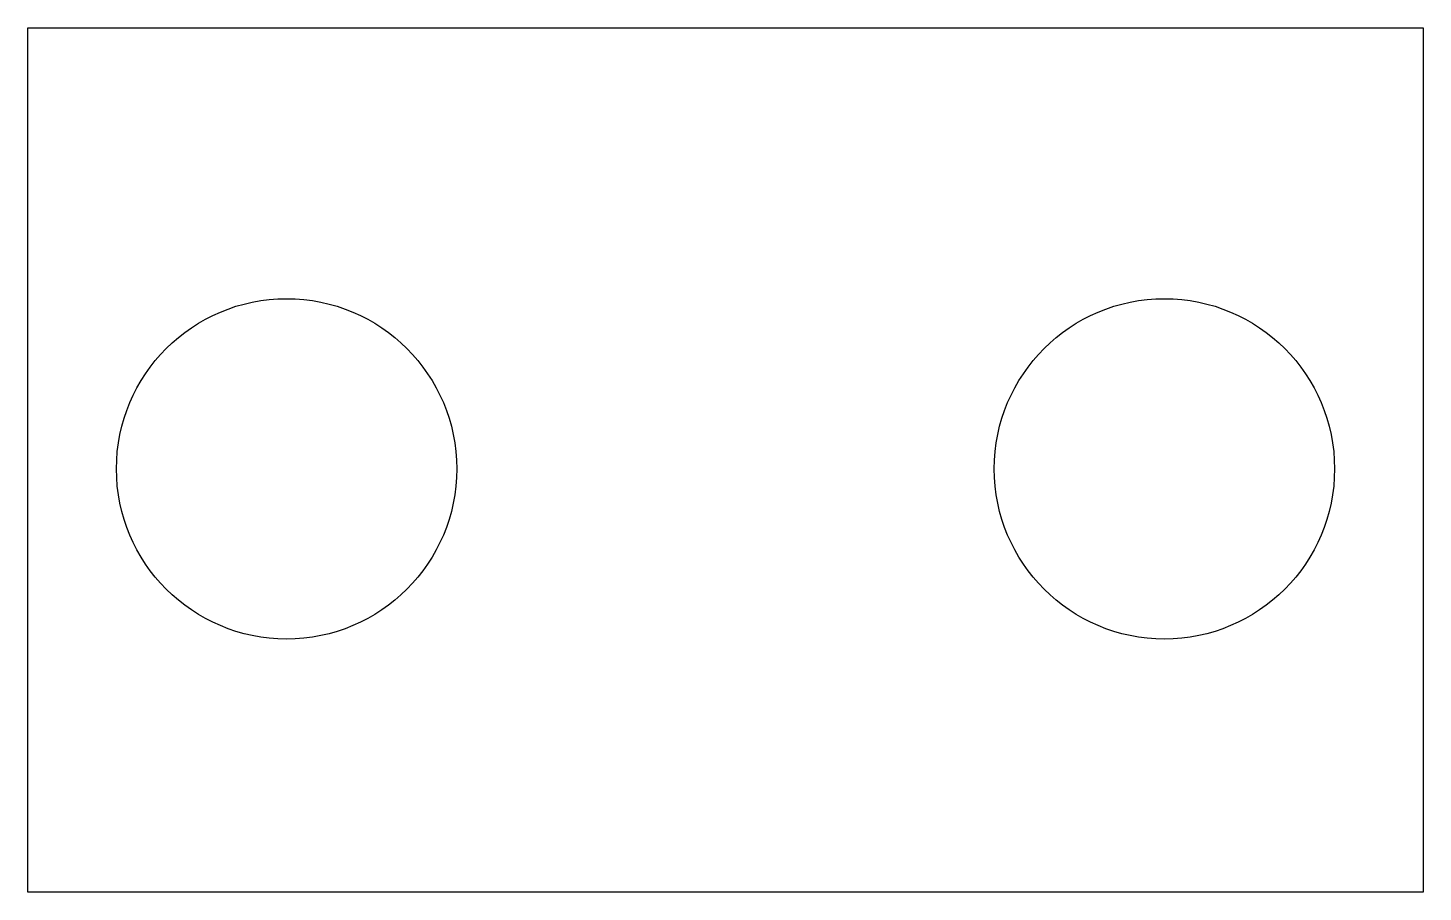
# Model space of a CAD drawing. Header units: millimetres. Extents: x 0 to 110, y 0 to 68.
import ezdxf

# ---------------------------------------------------------------- set-up
doc = ezdxf.new("R2010")
doc.units = ezdxf.units.MM
doc.layers.get('0').update_dxf_attribs({"linetype": 'CONTINUOUS'})

msp = doc.modelspace()

# ---------------------------------------------------------------- linework, layer by layer
msp.add_lwpolyline([(110.3, 0), (0, 0), (0, 68.3), (110.3, 68.3)], close=True)
for centre in [(20.45, 33.45), (89.85, 33.45)]:
    msp.add_circle(centre, 13.45)

doc.saveas('drawing.dxf')
